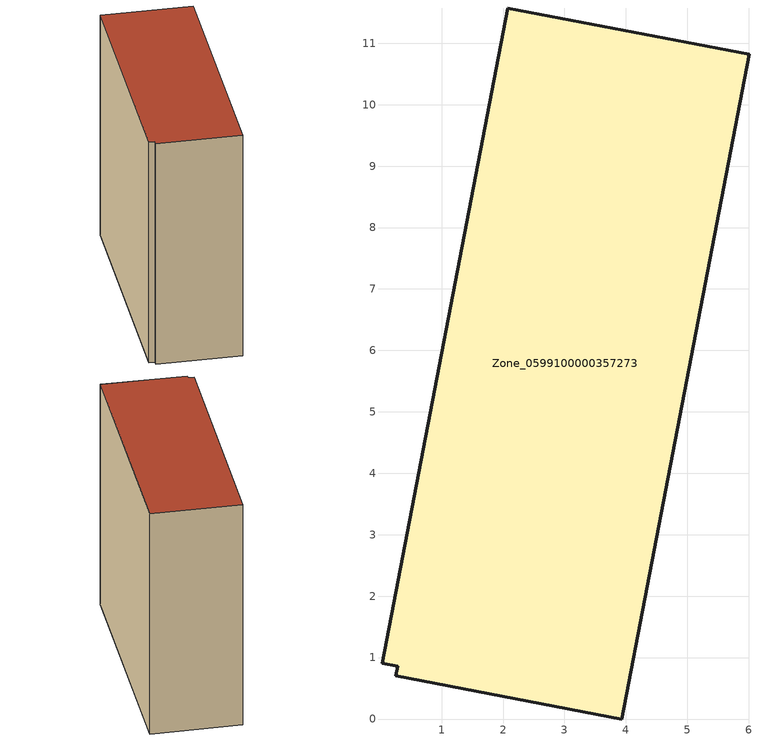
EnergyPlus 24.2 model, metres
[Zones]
Zone_0599100000357273
 floor ground (C_G): 0.26,0.7 0.28,0.85 0.03,0.91 2.08,11.57 6.01,10.82 3.93,0 z0
 wall outside (C_F): 3.93,0 6.01,10.82 2.08,11.57 0.03,0.91 0.28,0.85 0.26,0.7 3.93,0 z0:10.78
 roof outside (C_R): 0.28,0.85 0.26,0.7 3.93,0 6.01,10.82 2.08,11.57 0.03,0.91 z10.78
[BUILDING]
Pand.0599100000357273: North Axis=0; Terrain=City; Loads Convergence Tolerance Value=0.04; Temperature Convergence Tolerance Value=0.4; Solar Distribution=FullExterior; Maximum Number of Warmup Days=25; Minimum Number of Warmup Days=1
[Site:Location]
Rotterdam.The.Hague.AP_ZH_NLD Design_Conditions: Latitude=51.96; Longitude=4.45; Time Zone=1; Elevation=-4.5
[SITE:GROUNDTEMPERATURE:BUILDINGSURFACE]
18, 18, 18, 18, 18, 18, 18, 18, 18, 18, 18, 18
[MATERIAL] Thermal Absorptance=0.9; Solar Absorptance=0.7; Visible Absorptance=0.7
Name | Roughness | Thickness | Conductivity | Density | Specific Heat
G.TI.1992-2005 | MediumSmooth | 0.15 | 0.06 | 540 | 1210
F.TI.1992-2005 | Rough | 0.3 | 0.12 | 1920 | 840
R.TI.1992-2005 | MediumRough | 0.2 | 0.08 | 1500 | 1000
[CONSTRUCTION]
C_G: G.TI.1992-2005
C_F: F.TI.1992-2005
C_R: R.TI.1992-2005
[ZONE]
Zone_0599100000357273: Type=1; Multiplier=1; Ceiling Height=Autocalculate; Volume=Autocalculate; Floor Area=autocalculate; Part of Total Floor Area=Yes
[ZONEINFILTRATION:DESIGNFLOWRATE]
Infil_Zone_0599100000357273: Zone or ZoneList or Space or SpaceList=Zone_0599100000357273; Schedule=AlwaysOn; Design Flow Rate Calculation Method=Flow/Area; Flow Rate per Floor Area=0.0015; Constant Term Coefficient=1; Temperature Term Coefficient=0; Velocity Term Coefficient=0; Velocity Squared Term Coefficient=0
[HVACTEMPLATE:ZONE:IDEALLOADSAIRSYSTEM]
Zone_0599100000357273: Maximum Heating Supply Air Temperature=50; Minimum Cooling Supply Air Temperature=13; Maximum Heating Supply Air Humidity Ratio=0.0156; Minimum Cooling Supply Air Humidity Ratio=0.0077; Heating Limit=NoLimit; Cooling Limit=NoLimit; Dehumidification Control Type=ConstantSensibleHeatRatio; Cooling Sensible Heat Ratio=0.7; Dehumidification Setpoint=60; Humidification Control Type=None; Humidification Setpoint=30; Outdoor Air Method=None; Outdoor Air Flow Rate per Person=0.00944; Outdoor Air Flow Rate per Zone Floor Area=0; Outdoor Air Flow Rate per Zone=0; Demand Controlled Ventilation Type=None; Outdoor Air Economizer Type=NoEconomizer; Heat Recovery Type=None; Sensible Heat Recovery Effectiveness=0.7; Latent Heat Recovery Effectiveness=0.65
[ZONECONTROL:THERMOSTAT]
ThermostatControl_Zone_0599100000357273: Zone or ZoneList=Zone_0599100000357273; Control Type Schedule=DualSetpointControlType; Control 1=Thermostat_Zone_0599100000357273; Temperature Difference Between Cutout And Setpoint=0
[THERMOSTATSETPOINT:DUALSETPOINT]
Thermostat_Zone_0599100000357273: Heating Setpoint Temperature Schedule=HeatingSetpoint_Zone_0599100000357273; Cooling Setpoint Temperature Schedule=CoolingSetpoint_Zone_0599100000357273
[SCHEDULE:COMPACT]
HeatingSetpoint_Zone_0599100000357273: Through: 12/31, For: AllDays, Until: 24:00, 21
CoolingSetpoint_Zone_0599100000357273: Through: 12/31, For: AllDays, Until: 24:00, 24
DualSetpointControlType: Through: 12/31, For: AllDays, Until: 24:00, 4
AlwaysOn: Through: 12/31, For: AllDays, Until: 24:00, 1
